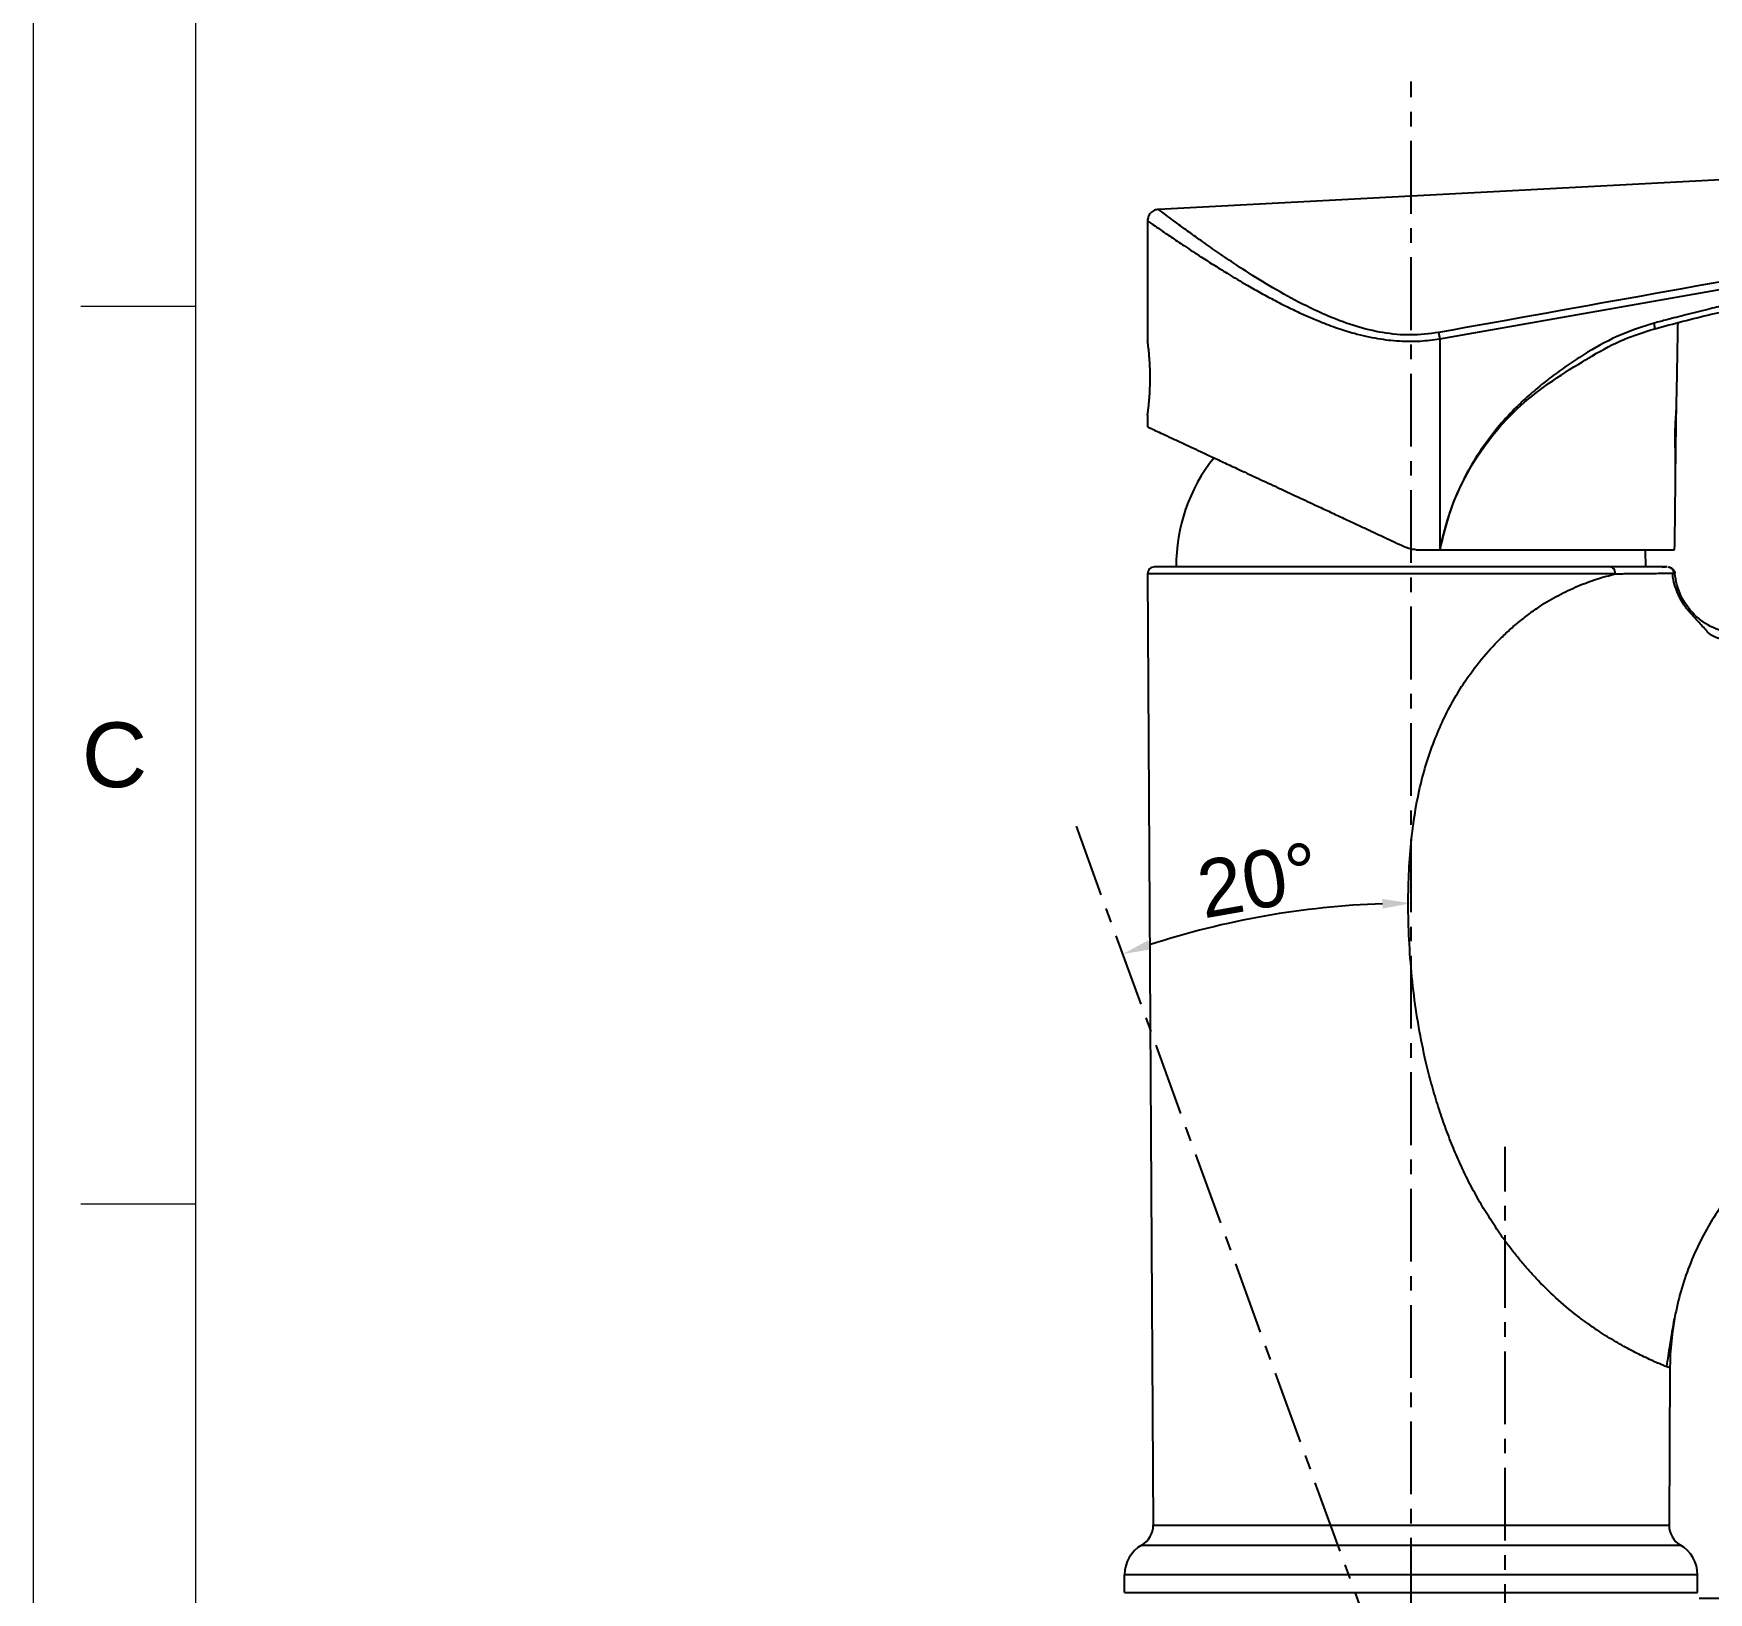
# Model space of a CAD drawing. Header units: millimetres. Extents: x 601 to 1195, y -1757 to -1337.
# Drawn here: x 601.1 to 747.2, y -1620.2 to -1484.2 of the extents above; entities that cross this region are included whole.
import ezdxf

# ---------------------------------------------------------------- set-up
doc = ezdxf.new("R2010")
doc.units = ezdxf.units.MM
doc.header["$LTSCALE"] = 0.1
doc.linetypes.add('CENTERX2', pattern=[101.6, 63.5, -12.7, 12.7, -12.7])
doc.layers.get('0').update_dxf_attribs({"lineweight": 13})
doc.layers.add('CENTER', color=1, linetype='CENTERX2')
doc.layers.add('DIM', color=3, linetype='Continuous', lineweight=9)
doc.styles.get("Standard").update_dxf_attribs({"font": 'arial.ttf'})
doc.dimstyles.new('ISO-25', dxfattribs={"dimtxt": 2.5, "dimasz": 2.5, "dimexe": 1.25, "dimexo": 0.625, "dimtad": 1, "dimtxsty": 'Standard', "dimcen": 2.5, "dimadec": 0, "dimazin": 0, "dimtfac": 1, "dimtmove": 0, "dimatfit": 3, "dimfxl": 0, "dimarcsym": 0})

# ---------------------------------------------------------------- blocks, each defined once
blk = doc.blocks.new('*D55')
at = {"layer": 'Defpoints', "color": 0}
for p in [(822.17, -1570.42), (721.29, -1620.74), (822.17, -1639.51)]:
    blk.add_point(p, dxfattribs=at)
at = {"layer": 'DIM', "color": 0, "lineweight": -2}
for p, q in [((822.17, -1571.05), (822.17, -1640.76)), ((721.29, -1621.36), (721.29, -1640.76)), ((723.79, -1639.51), (819.67, -1639.51))]:
    blk.add_line(p, q, dxfattribs=at)
at = {"layer": 'DIM', "color": 0}
for points in [[(723.79, -1639.1), (723.79, -1639.93), (721.29, -1639.51)], [(819.67, -1639.1), (819.67, -1639.93), (822.17, -1639.51)]]:
    blk.add_solid(points, dxfattribs=at)
at = {"layer": 'DIM', "color": 0, "insert": (771.73, -1635.88), "char_height": 5, "attachment_point": 5}
blk.add_mtext('100,9', dxfattribs=at)
blk = doc.blocks.new('*D57')
at = {"layer": 'Defpoints', "color": 0}
for p in [(822.17, -1570.42), (856.54, -1570.42), (745.79, -1620.74)]:
    blk.add_point(p, dxfattribs=at)
at = {"layer": 'DIM', "color": 0, "lineweight": -2}
for p, q in [((822.8, -1570.42), (857.79, -1570.42)), ((856.54, -1618.24), (856.54, -1572.92)), ((746.42, -1620.74), (857.79, -1620.74))]:
    blk.add_line(p, q, dxfattribs=at)
at = {"layer": 'DIM', "color": 0}
for points in [[(856.12, -1572.92), (856.95, -1572.92), (856.54, -1570.42)], [(856.12, -1618.24), (856.95, -1618.24), (856.54, -1620.74)]]:
    blk.add_solid(points, dxfattribs=at)
at = {"layer": 'DIM', "color": 0, "insert": (852.91, -1595.58), "char_height": 5, "attachment_point": 5, "rotation": 90}
blk.add_mtext('50,3', dxfattribs=at)
blk = doc.blocks.new('*D85')
at = {"layer": 'Defpoints', "color": 0}
for p in [(721.29, -1488.38), (692.06, -1553.37), (712.75, -1560.58), (718.65, -1626.43), (721.29, -1682.79)]:
    blk.add_point(p, dxfattribs=at)
at = {"layer": 'DIM', "color": 0, "linetype": 'ByBlock', "lineweight": -2}
blk.add_arc((721.29, -1633.7), 73.61, 91.9459, 108.0541, dxfattribs=at)
at = {"layer": 'DIM', "color": 0}
for points in [[(718.79, -1559.71), (718.8, -1560.55), (721.29, -1560.09)], [(698.62, -1564.1), (698.34, -1563.32), (696.12, -1564.53)]]:
    blk.add_solid(points, dxfattribs=at)
at = {"layer": 'DIM', "color": 0, "insert": (707.96, -1558.08), "char_height": 5, "attachment_point": 5, "rotation": 10}
blk.add_mtext('20°', dxfattribs=at)

msp = doc.modelspace()

# ---------------------------------------------------------------- linework, layer by layer
for p, q in [((615.21, -1351.314), (615.21, -1743.031)), ((615.21, -1508.001), (605.21, -1508.001)), ((615.21, -1586.344), (605.21, -1586.344))]:
    msp.add_line(p, q)
at = {"color": 7, "linetype": 'Continuous', "lineweight": 25}
for p, q in [((808.24, -1493.819), (699.241, -1499.532)), ((723.795, -1510.829), (799.494, -1497.51)), ((698.293, -1500.528), (698.293, -1510.985)), ((723.795, -1510.829), (723.795, -1529.235)), ((737.114, -1512.319), (737.275, -1512.224)), ((698.293, -1517.485), (698.293, -1518.51)), ((721.736, -1529.235), (723.795, -1529.235)), ((698.297, -1531.339), (698.785, -1614.356)), ((698.299, -1531.339), (698.297, -1531.339)), ((739.112, -1531.339), (698.299, -1531.339)), ((698.899, -1530.735), (698.897, -1530.735)), ((738.648, -1530.735), (698.899, -1530.735)), ((741.793, -1530.735), (738.648, -1530.735)), ((743.852, -1530.77), (743.824, -1530.745)), ((743.853, -1530.77), (743.825, -1530.745)), ((743.882, -1600.645), (743.801, -1614.356)), ((698.785, -1614.356), (698.787, -1614.356)), ((698.787, -1614.356), (743.801, -1614.356)), ((697.788, -1616.098), (697.79, -1616.098)), ((697.79, -1616.098), (744.798, -1616.098)), ((696.293, -1620.235), (696.293, -1618.693)), ((746.293, -1618.693), (696.293, -1618.693)), ((746.293, -1620.235), (746.293, -1618.693)), ((696.293, -1620.235), (696.295, -1620.235)), ((696.295, -1620.235), (746.293, -1620.235))]:
    msp.add_line(p, q, dxfattribs=at)
msp.add_lwpolyline([(601.069, -1337.172), (1195.008, -1337.172), (1195.008, -1757.172), (601.069, -1757.172)], close=True)
at = {"color": 7, "linetype": 'Continuous', "lineweight": 25, "flags": 128}
msp.add_lwpolyline([(741.793, -1530.735), (741.74, -1529.328), (741.732, -1529.235)], dxfattribs=at)
at = {"color": 7, "linetype": 'Continuous', "lineweight": 25}
for centre, radius, start, end in [((715.792, -1530.597), 15, 141.2482, 180.52754), ((698.897, -1531.335), 0.6, 90, 180.33703), ((696.785, -1614.368), 2, 300.10695, 0.33703), ((745.801, -1614.368), 2, 179.66297, 239.89305), ((699.293, -1618.693), 3, 120.10695, 180), ((743.293, -1618.693), 3, 0, 59.89305)]:
    msp.add_arc(centre, radius, start, end, dxfattribs=at)
for points, knots in [([(799.255, -1496.57), (786.669, -1498.877), (761.5, -1503.49), (736.288, -1508.016), (723.682, -1510.279)], [0, 0, 0, 0, 0.5000191, 1, 1, 1, 1]), ([(699.249, -1499.531), (699.127, -1499.55), (698.872, -1499.589), (698.55, -1499.825), (698.331, -1500.159), (698.305, -1500.415), (698.293, -1500.539)], [0, 0, 0, 0, 0.2405617, 0.4999924, 0.7594272, 1, 1, 1, 1]), ([(723.682, -1510.279), (722.875, -1510.381), (721.261, -1510.585), (718.811, -1510.343), (716.457, -1509.772), (713.979, -1508.857), (711.437, -1507.64), (708.893, -1506.199), (706.768, -1504.865), (705.014, -1503.698), (703.584, -1502.709), (702.319, -1501.808), (701.24, -1501.023), (700.367, -1500.377), (699.728, -1499.899), (699.318, -1499.59), (699.266, -1499.551), (699.241, -1499.532)], [0, 0, 0, 0, 0.0615027, 0.1230815, 0.1848812, 0.2469253, 0.3299364, 0.4132204, 0.4967008, 0.5594244, 0.6222167, 0.6850732, 0.7479842, 0.8109377, 0.8739308, 0.9369603, 1, 1, 1, 1]), ([(799.494, -1499.088), (798.301, -1499.271), (795.915, -1499.636), (792.418, -1500.198), (788.847, -1500.808), (786.466, -1501.211), (785.199, -1501.445), (785.199, -1501.445), (785.198, -1501.446), (785.197, -1501.446), (785.194, -1501.446), (785.19, -1501.447), (785.181, -1501.449), (785.164, -1501.452), (785.13, -1501.458), (785.056, -1501.471), (784.847, -1501.508), (784.452, -1501.579), (783.834, -1501.689), (782.911, -1501.854), (781.636, -1502.083), (779.961, -1502.382), (778.565, -1502.633), (777.553, -1502.814), (777.03, -1502.907), (776.497, -1503.002), (775.954, -1503.099), (775.401, -1503.197), (774.837, -1503.297), (773.349, -1503.56), (771.32, -1503.917), (768.812, -1504.357), (766.803, -1504.709), (764.968, -1505.03), (763.309, -1505.32), (761.826, -1505.579), (760.517, -1505.807), (759.384, -1506.005), (758.351, -1506.184), (757.466, -1506.338), (756.651, -1506.477), (755.922, -1506.601), (755.176, -1506.728), (754.429, -1506.855), (753.669, -1506.984), (752.86, -1507.122), (751.891, -1507.289), (750.849, -1507.476), (749.764, -1507.68), (748.565, -1507.93), (747.062, -1508.284), (745.352, -1508.725), (743.788, -1509.123), (742.866, -1509.363), (742.493, -1509.46)], [0, 0, 0, 0, 0.0624785, 0.1249873, 0.1833427, 0.2499912, 0.2499999, 0.2500067, 0.2500188, 0.2500406, 0.2500799, 0.2501517, 0.2502846, 0.2505369, 0.2510348, 0.2520754, 0.2544167, 0.2620415, 0.2728655, 0.2868888, 0.310563, 0.3399249, 0.3749743, 0.3839729, 0.3931453, 0.4024913, 0.4120112, 0.4217048, 0.4315721, 0.4416132, 0.4999449, 0.5382164, 0.5734178, 0.6055491, 0.6346104, 0.6606017, 0.6835229, 0.7033741, 0.7201553, 0.7377546, 0.7498962, 0.76296, 0.7760237, 0.7890876, 0.8021514, 0.8159639, 0.8315633, 0.8530311, 0.870778, 0.8886912, 0.9164606, 0.9506695, 0.9800819, 1, 1, 1, 1]), ([(742.567, -1509.946), (744.198, -1509.508), (747.384, -1508.652), (752.022, -1507.739), (756.24, -1507.052), (759.694, -1506.448), (762.454, -1505.966), (764.591, -1505.592), (766.478, -1505.261), (768.575, -1504.895), (771.192, -1504.437), (774.541, -1503.848), (778.473, -1503.148), (782.986, -1502.334), (788.083, -1501.431), (793.263, -1500.547), (796.75, -1500.01), (798.338, -1499.766)], [0, 0, 0, 0, 0.0893274, 0.1743986, 0.2499165, 0.3154427, 0.3598867, 0.3981377, 0.4301982, 0.4612457, 0.5107602, 0.5707332, 0.6411625, 0.7220264, 0.8133111, 0.9150095, 1, 1, 1, 1]), ([(698.293, -1500.531), (698.293, -1500.531), (698.252, -1500.501), (698.396, -1500.603), (698.748, -1500.848), (699.391, -1501.293), (700.298, -1501.913), (701.496, -1502.72), (702.812, -1503.584), (704.143, -1504.433), (705.443, -1505.239), (706.757, -1506.022), (708.052, -1506.758), (709.268, -1507.419), (710.488, -1508.043), (711.848, -1508.693), (713.281, -1509.313), (714.831, -1509.894), (716.501, -1510.413), (718.303, -1510.824), (720.231, -1511.047), (722.058, -1511.063), (723.223, -1510.906), (723.795, -1510.829)], [0, 0, 0, 0, 0.0001917, 0.059116, 0.1187573, 0.1800245, 0.243693, 0.3105307, 0.380888, 0.4289535, 0.4775436, 0.5317065, 0.5706553, 0.6094259, 0.650215, 0.6845594, 0.7317609, 0.7739467, 0.8129384, 0.8651514, 0.9126048, 0.9570653, 1, 1, 1, 1]), ([(742.493, -1509.46), (741.529, -1509.767), (739.511, -1510.41), (737.145, -1511.707), (735.254, -1512.915), (733.858, -1513.903), (732.529, -1514.938), (731.292, -1516.004), (729.96, -1517.29), (728.578, -1518.85), (727.198, -1520.742), (725.835, -1523.071), (724.581, -1525.885), (724.057, -1528.12), (723.795, -1529.235)], [0, 0, 0, 0, 0.1063694, 0.2227484, 0.2826545, 0.3426472, 0.4025385, 0.4598764, 0.5142792, 0.597057, 0.6786355, 0.759783, 0.8800958, 1, 1, 1, 1]), ([(737.156, -1512.284), (738.038, -1511.78), (739.75, -1510.803), (741.648, -1510.232), (742.569, -1509.955)], [0, 0, 0, 0, 0.5152176, 1, 1, 1, 1]), ([(744.293, -1529.235), (744.311, -1528.036), (744.346, -1525.74), (744.376, -1522.396), (744.412, -1519.198), (744.463, -1516.236), (744.526, -1513.399), (744.552, -1511.193), (744.579, -1509.849), (744.588, -1509.428)], [0, 0, 0, 0, 0.1816095, 0.3477707, 0.5065369, 0.6658563, 0.7964946, 0.9362136, 1, 1, 1, 1]), ([(698.293, -1517.485), (698.294, -1517.48), (698.295, -1517.47), (698.307, -1517.386), (698.327, -1517.237), (698.361, -1516.973), (698.403, -1516.598), (698.442, -1516.17), (698.47, -1515.808), (698.508, -1515.2), (698.528, -1514.523), (698.521, -1513.826), (698.51, -1513.41), (698.49, -1512.967), (698.456, -1512.457), (698.414, -1511.985), (698.375, -1511.618), (698.347, -1511.39), (698.308, -1511.09), (698.3, -1511.032), (698.293, -1510.985)], [0, 0, 0, 0, 0.0401397, 0.0818595, 0.125171, 0.1780716, 0.2505452, 0.3013131, 0.3431241, 0.3759718, 0.499705, 0.5396015, 0.5810313, 0.6240065, 0.6766724, 0.7489917, 0.7998487, 0.8418223, 0.8749055, 1, 1, 1, 1]), ([(723.682, -1510.279), (723.702, -1510.362), (723.742, -1510.533), (723.777, -1510.729), (723.795, -1510.829)], [0, 0, 0, 0, 0.4872863, 1, 1, 1, 1]), ([(744.377, -1522.359), (744.377, -1522.037), (744.377, -1521.449), (744.356, -1520.532), (744.342, -1519.686), (744.344, -1518.898), (744.367, -1518.173), (744.405, -1517.552), (744.443, -1517.034), (744.452, -1516.8), (744.457, -1516.672)], [0, 0, 0, 0, 0.1829757, 0.3350396, 0.4599405, 0.5641129, 0.6578193, 0.7542725, 0.8655656, 1, 1, 1, 1]), ([(698.293, -1518.51), (698.309, -1518.518), (698.34, -1518.532), (698.593, -1518.65), (699.005, -1518.842), (699.6, -1519.12), (700.385, -1519.486), (701.238, -1519.884), (702.092, -1520.282), (702.912, -1520.664), (703.845, -1521.099), (704.902, -1521.592), (705.908, -1522.061), (706.811, -1522.482), (707.585, -1522.843), (708.4, -1523.224), (709.257, -1523.623), (710.088, -1524.011), (710.888, -1524.384), (711.653, -1524.74), (712.452, -1525.113), (713.18, -1525.452), (713.828, -1525.754), (714.391, -1526.017), (714.975, -1526.289), (715.583, -1526.573), (716.219, -1526.869), (716.958, -1527.214), (717.945, -1527.675), (719.283, -1528.299), (720.319, -1528.781), (720.891, -1529.048)], [0, 0, 0, 0, 0.0513683, 0.102999, 0.1549696, 0.210055, 0.2661629, 0.3233729, 0.3611746, 0.3997154, 0.4408674, 0.4850103, 0.5304306, 0.557507, 0.585274, 0.6137348, 0.6428921, 0.6727489, 0.6965337, 0.7210596, 0.7463278, 0.7723389, 0.7890938, 0.8063575, 0.8241303, 0.8424123, 0.8614883, 0.8814619, 0.9086843, 0.9495984, 1, 1, 1, 1]), ([(721.736, -1529.235), (721.594, -1529.228), (721.302, -1529.212), (721.03, -1529.104), (720.891, -1529.048)], [0, 0, 0, 0, 0.4879887, 1, 1, 1, 1]), ([(723.795, -1529.235), (725.036, -1529.235), (727.519, -1529.235), (731.059, -1529.235), (734.341, -1529.235), (737.274, -1529.235), (739.764, -1529.235), (741.757, -1529.235), (743.201, -1529.235), (744.119, -1529.235), (744.235, -1529.235), (744.293, -1529.235)], [0, 0, 0, 0, 0.1120013, 0.2239995, 0.3359906, 0.4479952, 0.5599874, 0.6699966, 0.7799914, 0.8899944, 1, 1, 1, 1]), ([(743.58, -1600.527), (743.487, -1600.49), (743.306, -1600.419), (742.83, -1600.218), (742.279, -1599.974), (741.493, -1599.609), (740.419, -1599.073), (739.237, -1598.413), (738.246, -1597.806), (737.493, -1597.316), (736.728, -1596.786), (735.622, -1595.969), (734.154, -1594.762), (732.721, -1593.383), (731.675, -1592.258), (730.987, -1591.467), (730.311, -1590.639), (729.65, -1589.774), (728.894, -1588.712), (728.061, -1587.45), (727.155, -1585.946), (726.286, -1584.331), (725.505, -1582.689), (724.797, -1581.018), (724.164, -1579.353), (723.575, -1577.596), (723.044, -1575.79), (722.479, -1573.556), (721.932, -1570.868), (721.469, -1567.704), (721.172, -1564.489), (721.034, -1561.34), (721.044, -1558.344), (721.199, -1555.533), (721.506, -1552.852), (721.951, -1550.362), (722.545, -1548.052), (723.264, -1545.99), (724.07, -1544.096), (724.953, -1542.377), (726.053, -1540.594), (727.4, -1538.787), (728.754, -1537.295), (729.886, -1536.223), (730.754, -1535.478), (731.643, -1534.791), (732.772, -1534), (734.178, -1533.168), (735.848, -1532.383), (737.542, -1531.751), (738.579, -1531.479), (739.112, -1531.339)], [0, 0, 0, 0, 0.0186072, 0.0360122, 0.053046, 0.0697315, 0.0968466, 0.1228903, 0.1355647, 0.1480311, 0.1603117, 0.1724298, 0.2003175, 0.2282547, 0.2395184, 0.2508581, 0.2622929, 0.2738411, 0.2855206, 0.3035021, 0.321289, 0.3402999, 0.3604427, 0.3776111, 0.3963996, 0.415453, 0.4348016, 0.4544743, 0.4865451, 0.5193764, 0.553065, 0.586096, 0.616554, 0.6454555, 0.6728886, 0.6997451, 0.7234156, 0.7463619, 0.7670455, 0.7868953, 0.8060287, 0.8318284, 0.8569234, 0.8693083, 0.8816342, 0.8939416, 0.9062714, 0.9279319, 0.9506315, 0.9745915, 1, 1, 1, 1]), ([(739.112, -1531.339), (739.113, -1531.181), (739.063, -1531.024), (738.891, -1530.801), (738.77, -1530.735), (738.648, -1530.735)], [0, 0, 0, 0, 0.5, 0.5, 1, 1, 1, 1]), ([(743.566, -1530.735), (743.557, -1530.735), (743.494, -1530.735), (743.028, -1530.735), (742.091, -1530.735), (740.667, -1530.735), (739.321, -1530.735), (738.648, -1530.735)], [0, 0, 0, 0, 0.0381396, 0.2589497, 0.4797116, 0.7398438, 1, 1, 1, 1]), ([(739.112, -1531.339), (739.196, -1531.337), (739.371, -1531.332), (739.634, -1531.327), (739.908, -1531.322), (740.193, -1531.318), (740.593, -1531.315), (741.087, -1531.311), (741.731, -1531.308), (742.384, -1531.301), (743.036, -1531.292), (743.588, -1531.286), (743.98, -1531.284), (744.197, -1531.284), (744.287, -1531.283), (744.313, -1531.283), (744.315, -1531.282), (744.316, -1531.282)], [0, 0, 0, 0, 0.0254815, 0.0528358, 0.0820632, 0.1131633, 0.1461351, 0.2176286, 0.2891611, 0.3955328, 0.5018, 0.6237599, 0.7507764, 0.8519181, 0.9271672, 0.9765222, 1, 1, 1, 1]), ([(743.634, -1530.735), (743.604, -1530.737), (743.544, -1530.739), (743.325, -1530.764), (743.216, -1530.777)], [0, 0, 0, 0, 0.4987562, 1, 1, 1, 1]), ([(743.632, -1530.735), (743.603, -1530.737), (743.543, -1530.739), (743.326, -1530.764), (743.217, -1530.776)], [0, 0, 0, 0, 0.498753, 1, 1, 1, 1]), ([(743.718, -1530.735), (743.784, -1530.735), (743.856, -1530.747), (743.995, -1530.798), (744.062, -1530.838), (744.178, -1530.942), (744.225, -1531.006), (744.291, -1531.142), (744.31, -1531.214), (744.316, -1531.282)], [0, 0, 0, 0, 0.25, 0.25, 0.5, 0.5, 0.75, 0.75, 1, 1, 1, 1]), ([(744.237, -1531.344), (744.233, -1531.287), (744.225, -1531.17), (744.146, -1531.003), (744.021, -1530.86), (743.909, -1530.804), (743.853, -1530.776)], [0, 0, 0, 0, 0.2331976, 0.4847918, 0.7445169, 1, 1, 1, 1]), ([(749.67, -1536.962), (749.48, -1536.997), (749.142, -1537.06), (748.629, -1537.066), (748.233, -1537.002), (747.964, -1536.926), (747.707, -1536.818), (747.474, -1536.681), (747.141, -1536.424), (746.899, -1536.115), (746.543, -1535.725), (746.196, -1535.346), (745.908, -1535.027), (745.703, -1534.791), (745.504, -1534.558), (745.243, -1534.239), (744.782, -1533.557), (744.387, -1532.674), (744.152, -1531.808), (744.126, -1531.399), (744.118, -1531.282)], [0, 0, 0, 0, 0.0911641, 0.1627142, 0.1921156, 0.2184892, 0.2436431, 0.2699764, 0.2999407, 0.3910038, 0.4795835, 0.5525194, 0.6030255, 0.6250577, 0.6458785, 0.6898898, 0.7439105, 0.8825868, 0.9663926, 1, 1, 1, 1]), ([(749.589, -1536.561), (748.917, -1536.501), (748.255, -1536.322), (747.032, -1535.75), (746.471, -1535.356), (745.517, -1534.402), (745.124, -1533.84), (744.553, -1532.617), (744.376, -1531.955), (744.316, -1531.282)], [0, 0, 0, 0, 0.25, 0.25, 0.5, 0.5, 0.75, 0.75, 1, 1, 1, 1]), ([(767.487, -1575.831), (765.918, -1575.919), (764.356, -1576.155), (761.306, -1576.916), (759.817, -1577.44), (756.963, -1578.76), (755.598, -1579.554), (753.043, -1581.386), (751.851, -1582.422), (749.685, -1584.7), (748.709, -1585.941), (747.008, -1588.585), (746.282, -1589.988), (745.107, -1592.904), (744.657, -1594.417), (744.049, -1597.502), (743.891, -1599.073), (743.882, -1600.645)], [0, 0, 0, 0, 0.125, 0.125, 0.25, 0.25, 0.375, 0.375, 0.5, 0.5, 0.625, 0.625, 0.75, 0.75, 0.875, 0.875, 1, 1, 1, 1]), ([(743.612, -1600.527), (743.705, -1599.888), (743.905, -1598.522), (744.152, -1597.088), (744.284, -1596.324)], [0, 0, 0, 0, 0.4675277, 1, 1, 1, 1]), ([(743.882, -1600.645), (743.868, -1600.641), (743.851, -1600.636), (743.63, -1600.547), (743.58, -1600.527)], [0, 0, 0, 0, 0.7714428, 1, 1, 1, 1])]:
    msp.add_open_spline(points, degree=3, knots=knots, dxfattribs=at)
at = {"color": 8, "linetype": 'Continuous', "lineweight": 25}
for points, knots in [([(742.563, -1509.938), (742.565, -1509.94), (742.574, -1509.945), (742.577, -1509.906), (742.57, -1509.824), (742.551, -1509.708), (742.524, -1509.584), (742.503, -1509.5), (742.493, -1509.46)], [0, 0, 0, 0, 0.0659216, 0.2699007, 0.4737427, 0.6675869, 0.8441905, 1, 1, 1, 1]), ([(723.795, -1529.235), (724.076, -1528.078), (724.638, -1525.764), (726.138, -1522.51), (728.085, -1519.524), (730.474, -1516.877), (733.268, -1514.687), (735.525, -1513.249), (736.822, -1512.49), (737.114, -1512.319)], [0, 0, 0, 0, 0.1592904, 0.31853, 0.4776089, 0.6364972, 0.7951865, 0.9538587, 1, 1, 1, 1]), ([(743.882, -1600.645), (743.873, -1600.644), (743.864, -1600.643), (743.613, -1600.539), (743.593, -1600.531)], [0, 0, 0, 0, 0.9202583, 1, 1, 1, 1])]:
    msp.add_open_spline(points, degree=3, knots=knots, dxfattribs=at)
at = {"layer": 'CENTER'}
for p, q in [((721.294, -1682.788), (721.294, -1488.376)), ((692.056, -1553.371), (718.649, -1626.434)), ((729.503, -1727.468), (729.503, -1581.353))]:
    msp.add_line(p, q, dxfattribs=at)

# ---------------------------------------------------------------- texts
at = {"insert": (608.14, -1547.172), "char_height": 5.657, "attachment_point": 5}
msp.add_mtext_dynamic_manual_height_columns('C', width=10, gutter_width=12.5, heights=[0], dxfattribs=at)

# ---------------------------------------------------------------- dimensions: what is measured, and where the dimension line sits
at = {"layer": 'DIM'}
dim = msp.add_angular_dim_2l(base=(712.748, -1560.584), line1=((721.294, -1682.788), (721.294, -1488.376)), line2=((692.056, -1553.371), (718.649, -1626.434)), dimstyle='ISO-25', override={"dimtxt": 5, "dimdec": 1, "dimcen": 5, "dimtdec": 1, "dimfxl": 1.25, "dimarcsym": 1}, dxfattribs=at)
dim.commit()
dim.dimension.update_dxf_attribs({"geometry": '*D85', "text_midpoint": (707.959, -1558.075)})
dim = msp.add_linear_dim(base=(822.175, -1639.513), p1=(721.294, -1620.735), p2=(822.175, -1570.421), dimstyle='ISO-25', override={"dimtxt": 5, "dimdec": 1, "dimcen": 5, "dimtdec": 1, "dimfxl": 1.25}, dxfattribs=at)
dim.commit()
dim.dimension.update_dxf_attribs({"geometry": '*D55', "text_midpoint": (771.734, -1635.884)})
dim = msp.add_linear_dim(base=(856.536, -1570.421), p1=(745.793, -1620.735), p2=(822.175, -1570.421), angle=90, dimstyle='ISO-25', override={"dimtxt": 5, "dimdec": 1, "dimcen": 5, "dimtdec": 1, "dimfxl": 1.25}, dxfattribs=at)
dim.commit()
dim.dimension.update_dxf_attribs({"geometry": '*D57', "text_midpoint": (852.906, -1595.578)})

doc.saveas('drawing.dxf')
